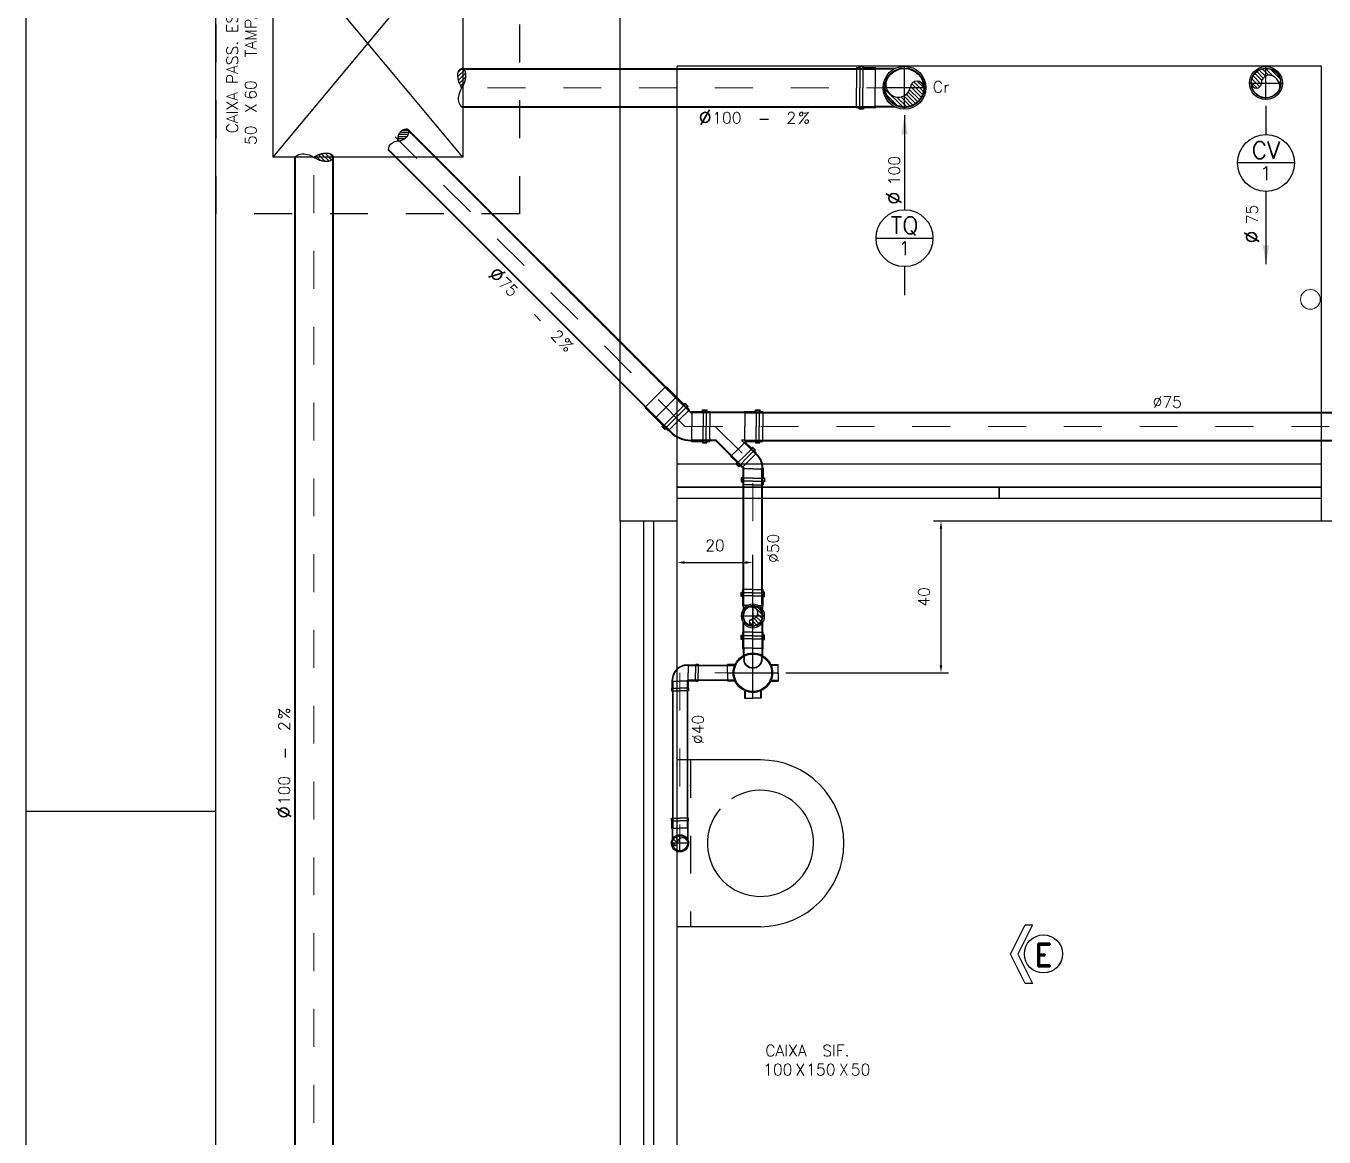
# Model space of a CAD drawing. Header units: millimetres. Extents: x -2485 to 3289, y -257 to 1952.
# Drawn here: x 35.532 to 38.957, y 35.047 to 37.978 of the extents above; entities that cross this region are included whole.
import ezdxf
from ezdxf.enums import TextEntityAlignment as Align

# ---------------------------------------------------------------- set-up
doc = ezdxf.new("R2010")
doc.units = ezdxf.units.MM
doc.header["$LTSCALE"] = 0.3
for name, pattern in [('CONTINUO', [0]), ('DASHDOT2', [0.5, 0.25, -0.125, 0, -0.125]), ('HID', [0.37, 0.07, -0.1, 0.03, -0.1, 0.07]), ('T-5CM', [0.1, 0.05, -0.05])]:
    doc.linetypes.add(name, pattern=pattern)
for name, color, linetype in [('CAIXAS', 3, 'Continuous'), ('IMPLANTAÇÃO ESGOTO', 2, 'Continuous'), ('PAREDE', 7, 'CONTINUO'), ('SAN', 11, 'Continuous'), ('TEX', 11, 'Continuous'), ('TEXTO', 3, 'Continuous'), ('TUB', 1, 'Continuous'), ('VISTAS', 1, 'Continuous')]:
    doc.layers.add(name, color=color, linetype=linetype)
doc.layers.add('PROJETO ESGOTO', color=1, linetype='HID', lineweight=15)
doc.layers.add('prumada', color=9, linetype='Continuous', lineweight=15)
doc.styles.add('ROMAND', font='romand')
doc.styles.add('ROMANS', font='romans.shx', dxfattribs={"height": 0.03})
doc.dimstyles.new('20', dxfattribs={"dimtxt": 0.03, "dimasz": 0.02, "dimexe": 0.02, "dimexo": 0.02, "dimgap": 0.03, "dimtad": 1, "dimdec": 3, "dimlfac": 100, "dimdsep": 46, "dimtxsty": 'ROMANS', "dimcen": 0.02, "dimclrd": 11, "dimclre": 11, "dimclrt": 3, "dimadec": 0, "dimazin": 0, "dimtfac": 3.333333, "dimtdec": 3, "dimtix": 1, "dimtmove": 2, "dimatfit": 3, "dimfxl": 0, "dimtolj": 1, "dimarcsym": 0})

# ---------------------------------------------------------------- blocks, each defined once
blk = doc.blocks.new('V270')
at = {"layer": 'TEX', "color": 11}
for p, q in [((0, -0.0162), (0, -0.0918)), ((0, -0.2418), (0, -0.434))]:
    blk.add_line(p, q, dxfattribs=at)
at = {"layer": 'TEX', "color": 5, "linetype": 'Continuous'}
blk.add_line((0.075, -0.1668), (-0.075, -0.1668), dxfattribs=at)
blk.add_circle((0, -0.1668), 0.075, dxfattribs=at)
at = {"layer": 'TEX', "color": 11}
blk.add_solid([(0.0083, -0.384), (-0.0083, -0.384), (0, -0.434)], dxfattribs=at)
at = {"layer": 'TEX', "color": 5, "style": 'ROMANS'}
blk.add_text('%%c', height=0.04, rotation=90, dxfattribs=at).set_placement((-0.0178, -0.3795))
at = {"layer": 'TEX', "color": 9, "linetype": 'Continuous', "style": 'ROMANS'}
for tag, height, p in [('L', 0.045, (0, -0.1555)), ('N', 0.036, (0, -0.2117))]:
    blk.add_attdef(tag, text='', height=height, dxfattribs=at).set_placement(p, align=Align.CENTER)
at = {"layer": 'TEX', "color": 5, "linetype": 'Continuous', "style": 'ROMANS'}
blk.add_attdef('N', (-0.0215, -0.3284), '', height=0.03, rotation=90, dxfattribs=at)
blk = doc.blocks.new('cs')
at = {"layer": 'TEX', "color": 5, "style": 'ROMANS'}
for s, p in [('CAIXA  SIF.', (0.0054, 0.0502)), ('X', (0.0851, 0)), ('X', (0.1999, 0))]:
    blk.add_text(s, height=0.03, dxfattribs=at).set_placement(p)
for p in [(0, 0), (0.1136, 0), (0.2311, 0)]:
    blk.add_attdef('N', p, '', height=0.03, dxfattribs=at)
blk = doc.blocks.new('75')
at = {"layer": 'TEX', "color": 9, "style": 'ROMANS'}
blk.add_text('%%c75', height=0.03, dxfattribs=at).set_placement((0, 0))
blk = doc.blocks.new('IND3')
at = {"layer": 'TEX', "color": 5}
blk.add_lwpolyline([(-0.0672, -0.0006), (-0.0286, -0.0778), (-0.0479, -0.0778), (-0.0865, -0.0006), (-0.0479, 0.0767), (-0.0286, 0.0767)], close=True, dxfattribs=at)
blk.add_circle((0, 0), 0.0503, dxfattribs=at)
at = {"layer": 'TEX', "style": 'ROMAND'}
blk.add_attdef('LETRA', text='', height=0.06, dxfattribs=at).set_placement((0, -0.0328), align=Align.CENTER)
blk = doc.blocks.new('100t')
at = {"layer": 'TUB', "color": 7}
for p, q in [((-0.0097, 0.0118), (-0.0349, 0.0369)), ((-0.0045, 0.0172), (-0.029, 0.0417)), ((0.0019, 0.0214), (-0.0223, 0.0456)), ((0.0098, 0.0241), (-0.0147, 0.0486)), ((0.0199, 0.0246), (-0.006, 0.0504)), ((0.0506, 0.0045), (0.0045, 0.0506)), ((0.0474, 0.0183), (0.0183, 0.0474)), ((-0.0247, -0.0156), (-0.0499, 0.0095)), ((-0.019, -0.0108), (-0.0476, 0.0178)), ((-0.0157, -0.0035), (-0.0442, 0.025)), ((-0.0136, 0.0051), (-0.0399, 0.0314)), ((-0.0332, -0.0177), (-0.0508, -0.0002))]:
    blk.add_line(p, q, dxfattribs=at)
at = {"layer": 'TUB', "color": 1, "linetype": 'Continuous'}
for p, q in [((0, 0.0566), (0, -0.0566)), ((-0.0566, 0), (0.0566, 0))]:
    blk.add_line(p, q, dxfattribs=at)
at = {"layer": 'TUB', "color": 4}
for radius in [0.0566, 0.0526, 0.0508]:
    blk.add_circle((0, 0), radius, dxfattribs=at)
for centre, radius, start, end in [((-0.0331, 0), 0.0177, 180, 0), ((0.0164, -0.008), 0.0327, 344.7642, 165.8659)]:
    blk.add_arc(centre, radius, start, end, dxfattribs=at)
blk = doc.blocks.new('CR100T')
at = {"layer": 'TUB', "color": 4}
for p, q in [((0.025, 0.0508), (0.0745, 0.0508)), ((0.0283, 0.049), (0.0752, 0.049)), ((0.0745, 0.0508), (0.0763, 0.0526)), ((0.0752, 0.049), (0.077, 0.0508)), ((0.0763, 0.0526), (0.1078, 0.0526)), ((0.077, 0.0508), (0.1096, 0.0508)), ((0.1078, 0.0526), (0.1078, 0.0566)), ((0.1078, 0.0566), (0.1194, 0.0566)), ((0.1096, 0.0548), (0.1176, 0.0548)), ((0.1096, 0.0508), (0.1096, 0.0548)), ((0.1176, 0.0548), (0.1176, 0.0508)), ((0.1176, 0.0508), (0.127, 0.0508)), ((0.1194, 0.0566), (0.1194, 0.0526)), ((0.1194, 0.0526), (0.127, 0.0526)), ((0.025, -0.0508), (0.0745, -0.0508)), ((0.0283, -0.049), (0.0752, -0.049)), ((0.0745, -0.0508), (0.0763, -0.0526)), ((0.0752, -0.049), (0.077, -0.0508)), ((0.0763, -0.0526), (0.1078, -0.0526)), ((0.077, -0.0508), (0.1096, -0.0508)), ((0.1078, -0.0526), (0.1078, -0.0566)), ((0.1078, -0.0566), (0.1194, -0.0566)), ((0.1096, -0.0508), (0.1096, -0.0548)), ((0.1096, -0.0548), (0.1176, -0.0548)), ((0.1176, -0.0508), (0.127, -0.0508)), ((0.1176, -0.0548), (0.1176, -0.0508)), ((0.1194, -0.0526), (0.127, -0.0526)), ((0.1194, -0.0566), (0.1194, -0.0526))]:
    blk.add_line(p, q, dxfattribs=at)
at = {"layer": 'TUB', "color": 3}
for p, q in [((0.077, 0.0508), (0.077, 0)), ((0.1096, 0.0508), (0.1096, 0)), ((0.1176, 0.0508), (0.1176, 0)), ((0.127, 0.0526), (0.127, 0)), ((0.077, -0.0508), (0.077, 0)), ((0.1096, -0.0508), (0.1096, 0)), ((0.1176, -0.0508), (0.1176, 0)), ((0.127, -0.0526), (0.127, 0))]:
    blk.add_line(p, q, dxfattribs=at)
at = {"layer": 'TUB'}
blk.add_blockref('100t', (0, 0), dxfattribs=at)
blk = doc.blocks.new('b100')
at = {"layer": 'TUB', "color": 7}
for p, q in [((-0.0104, -0.0292), (0.0066, -0.0121)), ((-0.0101, -0.0394), (0.0091, -0.0203)), ((-0.0081, -0.0163), (0.0031, -0.0051)), ((-0.0068, -0.0468), (0.0105, -0.0295)), ((-0.0002, -0.0508), (0.0097, -0.0409))]:
    blk.add_line(p, q, dxfattribs=at)
for points in [[(0, 0.0508), (0.0052, 0.0436), (0.007, 0.04), (0.0082, 0.0359), (0.0089, 0.0306), (0.0088, 0.0264), (0.0082, 0.0221), (0.0073, 0.0174), (0.0058, 0.0129), (0.0039, 0.0078), (0.0019, 0.0034), (0, 0)], [(0, 0), (-0.0016, -0.0026), (-0.0029, -0.0047), (-0.0039, -0.0065), (-0.0047, -0.008), (-0.0054, -0.0092), (-0.0058, -0.0102), (-0.0062, -0.0111), (-0.0065, -0.0118), (-0.0068, -0.0126), (-0.0071, -0.0132), (-0.0073, -0.0139), (-0.0075, -0.0145), (-0.0077, -0.0151), (-0.0079, -0.0157), (-0.0081, -0.0162), (-0.0083, -0.0168), (-0.0084, -0.0173), (-0.0085, -0.0179), (-0.0087, -0.0184), (-0.0088, -0.0189), (-0.0089, -0.0195), (-0.009, -0.02), (-0.0092, -0.0206), (-0.0093, -0.0212), (-0.0094, -0.0218), (-0.0095, -0.0224), (-0.0097, -0.023), (-0.0098, -0.0237), (-0.0099, -0.0243), (-0.01, -0.025), (-0.0101, -0.0257), (-0.0102, -0.0264), (-0.0103, -0.0271), (-0.0103, -0.0278), (-0.0104, -0.0286), (-0.0105, -0.0293), (-0.0105, -0.03), (-0.0105, -0.0308), (-0.0106, -0.0315), (-0.0106, -0.0322), (-0.0106, -0.0329), (-0.0106, -0.0335), (-0.0106, -0.0342), (-0.0106, -0.0348), (-0.0105, -0.0354), (-0.0105, -0.036), (-0.0105, -0.0366), (-0.0104, -0.0372), (-0.0104, -0.0377), (-0.0103, -0.0383), (-0.0102, -0.0388), (-0.0101, -0.0393), (-0.01, -0.0398), (-0.0099, -0.0403), (-0.0097, -0.0408), (-0.0095, -0.0413), (-0.0094, -0.0418), (-0.0092, -0.0424), (-0.0089, -0.0429), (-0.0087, -0.0433), (-0.0085, -0.0438), (-0.0082, -0.0443), (-0.008, -0.0447), (-0.0078, -0.0452), (-0.0075, -0.0456), (-0.0073, -0.046), (-0.0071, -0.0463), (-0.0068, -0.0467), (-0.0066, -0.047), (-0.0064, -0.0473), (-0.0062, -0.0476), (-0.006, -0.0478), (-0.0058, -0.0481), (-0.0056, -0.0483), (-0.0053, -0.0485), (-0.0051, -0.0487), (-0.0049, -0.0489), (-0.0046, -0.049), (-0.0044, -0.0492), (-0.0041, -0.0494), (-0.0038, -0.0495), (-0.0035, -0.0497), (-0.0031, -0.0499), (-0.0027, -0.05), (-0.0022, -0.0502), (-0.0016, -0.0504), (-0.0008, -0.0506), (0, -0.0508)], [(0, 0), (0.0016, -0.0026), (0.0029, -0.0047), (0.0039, -0.0065), (0.0047, -0.008), (0.0054, -0.0092), (0.0058, -0.0102), (0.0062, -0.0111), (0.0065, -0.0118), (0.0068, -0.0126), (0.0071, -0.0132), (0.0073, -0.0139), (0.0075, -0.0145), (0.0077, -0.0151), (0.0079, -0.0157), (0.0081, -0.0162), (0.0083, -0.0168), (0.0084, -0.0173), (0.0085, -0.0179), (0.0087, -0.0184), (0.0088, -0.0189), (0.0089, -0.0195), (0.009, -0.02), (0.0092, -0.0206), (0.0093, -0.0212), (0.0094, -0.0218), (0.0095, -0.0224), (0.0097, -0.023), (0.0098, -0.0237), (0.0099, -0.0243), (0.01, -0.025), (0.0101, -0.0257), (0.0102, -0.0264), (0.0103, -0.0271), (0.0103, -0.0278), (0.0104, -0.0286), (0.0105, -0.0293), (0.0105, -0.03), (0.0105, -0.0308), (0.0106, -0.0315), (0.0106, -0.0322), (0.0106, -0.0329), (0.0106, -0.0335), (0.0106, -0.0342), (0.0106, -0.0348), (0.0105, -0.0354), (0.0105, -0.036), (0.0105, -0.0366), (0.0104, -0.0372), (0.0104, -0.0377), (0.0103, -0.0383), (0.0102, -0.0388), (0.0101, -0.0393), (0.01, -0.0398), (0.0099, -0.0403), (0.0097, -0.0408), (0.0095, -0.0413), (0.0094, -0.0418), (0.0092, -0.0424), (0.0089, -0.0429), (0.0087, -0.0433), (0.0085, -0.0438), (0.0082, -0.0443), (0.008, -0.0447), (0.0078, -0.0452), (0.0075, -0.0456), (0.0073, -0.046), (0.0071, -0.0463), (0.0068, -0.0467), (0.0066, -0.047), (0.0064, -0.0473), (0.0062, -0.0476), (0.006, -0.0478), (0.0058, -0.0481), (0.0056, -0.0483), (0.0053, -0.0485), (0.0051, -0.0487), (0.0049, -0.0489), (0.0046, -0.049), (0.0044, -0.0492), (0.0041, -0.0494), (0.0038, -0.0495), (0.0035, -0.0497), (0.0031, -0.0499), (0.0027, -0.05), (0.0022, -0.0502), (0.0016, -0.0504), (0.0008, -0.0506), (0, -0.0508)]]:
    blk.add_lwpolyline(points, dxfattribs=at)
blk = doc.blocks.new('ce50x60')
at = {"layer": 'CAIXAS', "linetype": 'T-5CM'}
for p, q in [((0, 0.8), (0.9, 0.8)), ((0, 0), (0, 0.8)), ((0.9, 0.8), (0.9, 0)), ((0.9, 0), (0, 0))]:
    blk.add_line(p, q, dxfattribs=at)
at = {"layer": 'CAIXAS', "color": 9, "linetype": 'Continuous'}
for p, q in [((0.15, 0.15), (0.15, 0.65)), ((0.15, 0.65), (0.75, 0.65)), ((0.75, 0.65), (0.75, 0.15)), ((0.75, 0.15), (0.15, 0.15))]:
    blk.add_line(p, q, dxfattribs=at)
at = {"layer": 'CAIXAS'}
for p, q in [((0.75, 0.65), (0.15, 0.15)), ((0.75, 0.15), (0.15, 0.65))]:
    blk.add_line(p, q, dxfattribs=at)
blk = doc.blocks.new('cs100x50')
at = {"layer": 'TUB', "color": 3}
for p, q in [((0, 0.067), (-0.0218, 0.067)), ((0, 0.067), (0.0218, 0.067)), ((-0.067, 0.0218), (-0.067, 0)), ((-0.067, -0.0218), (-0.067, 0)), ((0.0648, 0), (0.0648, 0.0253)), ((0.0648, 0), (0.0648, -0.0253)), ((0.0897, 0), (0.0897, 0.0253)), ((0.0897, 0), (0.0897, -0.0253)), ((0.0977, 0), (0.0977, 0.0253)), ((0.0977, 0), (0.0977, -0.0253)), ((0.1068, 0), (0.1068, 0.0269)), ((0.1068, 0), (0.1068, -0.0269)), ((0, -0.067), (-0.0218, -0.067)), ((0, -0.067), (0.0218, -0.067))]:
    blk.add_line(p, q, dxfattribs=at)
at = {"layer": 'TUB', "color": 4}
for p, q in [((-0.0218, 0.0472), (-0.0218, 0.067)), ((-0.02, 0.048), (-0.02, 0.067)), ((0.02, 0.048), (0.02, 0.067)), ((0.0218, 0.0472), (0.0218, 0.067)), ((-0.0472, 0.0218), (-0.067, 0.0218)), ((-0.048, 0.02), (-0.067, 0.02)), ((0.0433, 0.0237), (0.0353, 0.0237)), ((0.044, 0.0225), (0.0353, 0.0225)), ((0.0625, 0.0253), (0.0454, 0.0253)), ((0.0632, 0.0237), (0.0463, 0.0237)), ((0.0625, 0.0253), (0.0641, 0.0269)), ((0.0632, 0.0237), (0.0648, 0.0253)), ((0.0641, 0.0269), (0.0881, 0.0269)), ((0.0648, 0.0253), (0.0897, 0.0253)), ((0.0881, 0.0269), (0.0881, 0.0309)), ((0.0881, 0.0309), (0.0993, 0.0309)), ((0.0897, 0.0253), (0.0897, 0.0293)), ((0.0897, 0.0293), (0.0977, 0.0293)), ((0.0977, 0.0293), (0.0977, 0.0253)), ((0.0977, 0.0253), (0.1068, 0.0253)), ((0.0993, 0.0309), (0.0993, 0.0269)), ((0.0993, 0.0269), (0.1068, 0.0269)), ((-0.048, -0.02), (-0.067, -0.02)), ((-0.0472, -0.0218), (-0.067, -0.0218)), ((0.044, -0.0226), (0.0353, -0.0226)), ((0.0433, -0.0238), (0.0353, -0.0238)), ((0.0625, -0.0253), (0.0454, -0.0253)), ((0.0632, -0.0238), (0.0463, -0.0238)), ((0.0625, -0.0253), (0.0641, -0.0269)), ((0.0632, -0.0238), (0.0648, -0.0253)), ((0.0641, -0.0269), (0.0881, -0.0269)), ((0.0648, -0.0253), (0.0897, -0.0253)), ((0.0881, -0.0269), (0.0881, -0.031)), ((0.0881, -0.031), (0.0993, -0.031)), ((0.0897, -0.0253), (0.0897, -0.0294)), ((0.0897, -0.0294), (0.0977, -0.0294)), ((0.0977, -0.0253), (0.1068, -0.0253)), ((0.0977, -0.0294), (0.0977, -0.0253)), ((0.0993, -0.0269), (0.1068, -0.0269)), ((0.0993, -0.031), (0.0993, -0.0269)), ((-0.0218, -0.0472), (-0.0218, -0.067)), ((-0.02, -0.048), (-0.02, -0.067)), ((0.02, -0.048), (0.02, -0.067)), ((0.0218, -0.0472), (0.0218, -0.067))]:
    blk.add_line(p, q, dxfattribs=at)
at = {"layer": 'TUB', "color": 1}
for p, q in [((0, -0.067), (0, 0.067)), ((-0.067, 0), (0.052, 0))]:
    blk.add_line(p, q, dxfattribs=at)
at = {"layer": 'TUB', "color": 4}
for centre, radius, start, end in [((0, 0), 0.0494, 28.7357, 180), ((0, 0), 0.052, 114.786, 155.214), ((0, 0), 0.052, 90, 112.6199), ((0, 0), 0.052, 67.3801, 90), ((0, 0), 0.052, 29.1764, 65.214), ((0, 0), 0.052, 157.3801, 180), ((0, 0), 0.052, 180, 202.6199), ((0, 0), 0.0494, 180, 331.2643), ((0.0353, 0), 0.0238, 90, 180), ((0.0353, 0), 0.0238, 180, 270), ((0.0353, 0), 0.0226, 90, 180), ((0.0353, 0), 0.0226, 180, 270), ((0, 0), 0.0494, 0, 27.1601), ((0, 0), 0.0494, 332.8399, 0), ((0, 0), 0.052, 332.8236, 27.1764), ((0, 0), 0.052, 204.786, 245.214), ((0, 0), 0.052, 294.786, 330.8236), ((0, 0), 0.052, 247.3801, 270), ((0, 0), 0.052, 270, 292.6199)]:
    blk.add_arc(centre, radius, start, end, dxfattribs=at)
blk = doc.blocks.new('c90')
at = {"layer": 'TUB', "color": 3}
for p, q in [((-0.066, 0.0224), (-0.066, 0)), ((-0.066, -0.0224), (-0.066, 0)), ((-0.059, 0.02), (-0.059, 0)), ((-0.059, -0.02), (-0.059, 0)), ((-0.04, 0.0194), (-0.04, 0)), ((-0.04, -0.0194), (-0.04, 0))]:
    blk.add_line(p, q, dxfattribs=at)
at = {"layer": 'TUB', "color": 4}
for p, q in [((-0.0598, 0.0224), (-0.066, 0.0224)), ((-0.04, 0.02), (-0.066, 0.02)), ((-0.059, 0.0212), (-0.0598, 0.0224)), ((-0.0388, 0.0212), (-0.059, 0.0212)), ((-0.04, 0.02), (-0.04, 0.0194)), ((-0.04, 0.0194), (-0.038, 0.0194)), ((-0.038, 0.0206), (-0.0388, 0.0212)), ((-0.038, 0.0206), (-0.0095, 0.0206)), ((-0.038, 0.0194), (-0.0118, 0.0194)), ((-0.04, -0.02), (-0.066, -0.02)), ((-0.0598, -0.0224), (-0.066, -0.0224)), ((-0.059, -0.0212), (-0.0598, -0.0224)), ((-0.0388, -0.0212), (-0.059, -0.0212)), ((-0.04, -0.0194), (-0.038, -0.0194)), ((-0.04, -0.02), (-0.04, -0.0194)), ((-0.038, -0.0206), (-0.0388, -0.0212)), ((-0.038, -0.0194), (-0.0118, -0.0194)), ((-0.038, -0.0206), (-0.0095, -0.0206))]:
    blk.add_line(p, q, dxfattribs=at)
at = {"layer": 'TUB', "color": 1, "linetype": 'Continuous'}
for p, q in [((0.0227, 0), (-0.0227, 0)), ((0, 0.0227), (0, -0.0227))]:
    blk.add_line(p, q, dxfattribs=at)
at = {"layer": 'TUB', "color": 7}
for p, q in [((-0.0133, 0.0017), (-0.0195, -0.0045)), ((-0.0133, 0.0123), (-0.0188, 0.0068)), ((-0.0088, -0.0044), (-0.0162, -0.0118)), ((-0.0011, -0.0074), (-0.0107, -0.0169)), ((0.0057, -0.0111), (-0.003, -0.0198))]:
    blk.add_line(p, q, dxfattribs=at)
at = {"layer": 'TUB', "color": 4}
for radius in [0.0227, 0.02]:
    blk.add_circle((0, 0), radius, dxfattribs=at)
for centre, radius, start, end in [((0, 0.0069), 0.0143, 131.815, 270.1096), ((0, -0.0137), 0.0063, 270, 90)]:
    blk.add_arc(centre, radius, start, end, dxfattribs=at)
blk = doc.blocks.new('*D126')
at = {"layer": 'TEXTO', "color": 11, "lineweight": -2}
for p, q in [((37.2498, 36.4), (37.2498, 36.5825)), ((37.4498, 36.2917), (37.4498, 36.5825)), ((37.2698, 36.5625), (37.4298, 36.5625))]:
    blk.add_line(p, q, dxfattribs=at)
at = {"layer": 'TEXTO', "color": 11}
for points in [[(37.2698, 36.5659), (37.2698, 36.5592), (37.2498, 36.5625)], [(37.4298, 36.5659), (37.4298, 36.5592), (37.4498, 36.5625)]]:
    blk.add_solid(points, dxfattribs=at)
at = {"layer": 'TEXTO', "color": 3, "insert": (37.3498, 36.6075), "char_height": 0.03, "attachment_point": 5, "style": 'ROMANS'}
blk.add_mtext('\\A1;20', dxfattribs=at)
blk = doc.blocks.new('J45E50E')
at = {"layer": 'TUB', "color": 3, "linetype": 'Continuous'}
for p in [(-0.056, 0.0225), (-0.0225, 0.056)]:
    blk.add_line(p, (-0.0392, 0.0392), dxfattribs=at)
at = {"layer": 'TUB', "color": 3}
for p, q in [((-0.022, 0.0564), (-0.0225, 0.056)), ((-0.022, 0.0564), (-0.0196, 0.0554)), ((-0.0564, 0.022), (-0.056, 0.0225)), ((-0.0564, 0.022), (-0.0554, 0.0196)), ((0.0127, 0), (0.0127, 0.0253)), ((0.0376, 0), (0.0376, 0.0253)), ((0.0376, 0), (0.0376, -0.0253)), ((0.0456, 0), (0.0456, 0.0253)), ((0.0456, 0), (0.0456, -0.0253)), ((0.0547, 0), (0.0547, 0.0269)), ((0.0547, 0), (0.0547, -0.0269)), ((0.0127, 0), (0.0127, -0.0253))]:
    blk.add_line(p, q, dxfattribs=at)
at = {"layer": 'TUB', "color": 4}
for p, q in [((0.0105, 0.0231), (-0.0225, 0.056)), ((0.0105, 0.0254), (-0.0196, 0.0554)), ((-0.0242, -0.0094), (-0.056, 0.0225)), ((-0.0253, -0.0105), (-0.0554, 0.0196)), ((0.0105, 0.0254), (0.012, 0.0269)), ((0.0105, 0.0231), (0.0127, 0.0253)), ((0.012, 0.0269), (0.036, 0.0269)), ((0.0127, 0.0253), (0.0376, 0.0253)), ((0.036, 0.0269), (0.036, 0.0309)), ((0.036, 0.0309), (0.0472, 0.0309)), ((0.0376, 0.0253), (0.0376, 0.0293)), ((0.0376, 0.0293), (0.0456, 0.0293)), ((0.0456, 0.0293), (0.0456, 0.0253)), ((0.0456, 0.0253), (0.0547, 0.0253)), ((0.0472, 0.0309), (0.0472, 0.0269)), ((0.0472, 0.0269), (0.0547, 0.0269)), ((0.0104, -0.0253), (0.012, -0.0269)), ((0.0111, -0.0237), (0.0127, -0.0253)), ((0.012, -0.0269), (0.036, -0.0269)), ((0.0127, -0.0253), (0.0376, -0.0253)), ((0.036, -0.0269), (0.036, -0.031)), ((0.036, -0.031), (0.0472, -0.031)), ((0.0376, -0.0253), (0.0376, -0.0294)), ((0.0376, -0.0294), (0.0456, -0.0294)), ((0.0456, -0.0253), (0.0547, -0.0253)), ((0.0456, -0.0294), (0.0456, -0.0253)), ((0.0472, -0.0269), (0.0547, -0.0269)), ((0.0472, -0.031), (0.0472, -0.0269))]:
    blk.add_line(p, q, dxfattribs=at)
for radius, end in [(0.0507, 269.9291), (0.0491, 270.6959)]:
    blk.add_arc((0.0105, 0.0253), radius, 225, end, dxfattribs=at)
blk = doc.blocks.new('l75')
at = {"layer": 'TUB', "color": 4}
for p, q in [((-0.039, 0.0385), (-0.0373, 0.0394)), ((0, 0.0377), (-0.039, 0.0377)), ((-0.0373, 0.0394), (0.0281, 0.0394)), ((0, 0.0377), (0.0298, 0.0377)), ((0.0281, 0.0434), (0.0395, 0.0434)), ((0.0281, 0.0394), (0.0281, 0.0434)), ((0.0298, 0.0417), (0.0378, 0.0417)), ((0.0298, 0.0377), (0.0298, 0.0417)), ((0.0378, 0.0417), (0.0378, 0.0377)), ((0.0378, 0.0377), (0.048, 0.0377)), ((0.0395, 0.0434), (0.0395, 0.0394)), ((0.0395, 0.0394), (0.048, 0.0394)), ((0, -0.0378), (-0.039, -0.0378)), ((-0.039, -0.0386), (-0.0373, -0.0395)), ((-0.0373, -0.0395), (0.0281, -0.0395)), ((0, -0.0378), (0.0298, -0.0378)), ((0.0281, -0.0395), (0.0281, -0.0435)), ((0.0281, -0.0435), (0.0395, -0.0435)), ((0.0298, -0.0378), (0.0298, -0.0418)), ((0.0298, -0.0418), (0.0378, -0.0418)), ((0.0378, -0.0418), (0.0378, -0.0378)), ((0.0378, -0.0378), (0.048, -0.0378)), ((0.0395, -0.0435), (0.0395, -0.0395)), ((0.0395, -0.0395), (0.048, -0.0395))]:
    blk.add_line(p, q, dxfattribs=at)
at = {"layer": 'TUB', "color": 3}
for p, q in [((-0.039, 0.0385), (-0.039, 0)), ((0, 0.0377), (0, 0)), ((0.0298, 0.0377), (0.0298, 0)), ((0.0378, 0.0377), (0.0378, 0)), ((0.048, 0.0394), (0.048, 0)), ((-0.039, -0.0386), (-0.039, 0)), ((0, -0.0378), (0, 0)), ((0.0298, -0.0378), (0.0298, 0)), ((0.0378, -0.0378), (0.0378, 0)), ((0.048, -0.0395), (0.048, 0))]:
    blk.add_line(p, q, dxfattribs=at)
blk = doc.blocks.new('J90E40')
at = {"layer": 'TUB', "color": 4}
for p, q in [((0.0192, 0.0205), (0.0201, 0.0212)), ((0.022, 0.0194), (0.0193, 0.0194)), ((0.0201, 0.0212), (0.041, 0.0212)), ((0.022, 0.02), (0.022, 0.0194)), ((0.022, 0.02), (0.048, 0.02)), ((0.041, 0.0212), (0.0418, 0.0224)), ((0.0418, 0.0224), (0.048, 0.0224)), ((-0.0206, -0.02), (-0.0212, -0.0208)), ((-0.0212, -0.0208), (-0.0212, -0.041)), ((-0.02, -0.022), (-0.0194, -0.022)), ((-0.02, -0.022), (-0.02, -0.048)), ((-0.0194, -0.022), (-0.0194, -0.0195)), ((0.0194, -0.022), (0.0194, -0.0194)), ((0.022, -0.0194), (0.0194, -0.0194)), ((0.02, -0.022), (0.0194, -0.022)), ((0.02, -0.022), (0.02, -0.048)), ((0.0212, -0.0212), (0.0212, -0.041)), ((0.0212, -0.0212), (0.041, -0.0212)), ((0.022, -0.02), (0.022, -0.0194)), ((0.022, -0.02), (0.048, -0.02)), ((0.041, -0.0212), (0.0418, -0.0224)), ((0.0418, -0.0224), (0.048, -0.0224)), ((-0.0212, -0.041), (-0.0224, -0.0418)), ((-0.0224, -0.0418), (-0.0224, -0.048)), ((0.0212, -0.041), (0.0224, -0.0418)), ((0.0224, -0.0418), (0.0224, -0.048))]:
    blk.add_line(p, q, dxfattribs=at)
at = {"layer": 'TUB', "color": 3}
for p, q in [((0.022, 0.0194), (0.022, 0)), ((0.022, -0.0194), (0.022, 0)), ((0.041, 0.02), (0.041, 0)), ((0.041, -0.02), (0.041, 0)), ((0.048, 0.0224), (0.048, 0)), ((0.048, -0.0224), (0.048, 0)), ((-0.0194, -0.022), (0, -0.022)), ((0.0194, -0.022), (0, -0.022)), ((-0.0224, -0.048), (0, -0.048)), ((-0.02, -0.041), (0, -0.041)), ((0.02, -0.041), (0, -0.041)), ((0.0224, -0.048), (0, -0.048))]:
    blk.add_line(p, q, dxfattribs=at)
at = {"layer": 'TUB', "color": 4, "linetype": 'Continuous'}
for centre, radius, start, end in [((0.0193, -0.0193), 0.0399, 90.0369, 180.9304), ((0.0194, -0.0194), 0.0388, 90.0804, 180.0804)]:
    blk.add_arc(centre, radius, start, end, dxfattribs=at)
blk = doc.blocks.new('50T')
at = {"layer": 'TUB', "color": 1, "linetype": 'Continuous'}
for p, q in [((0.0309, 0), (-0.0309, 0)), ((0, -0.0309), (0, 0.0309))]:
    blk.add_line(p, q, dxfattribs=at)
at = {"layer": 'TUB', "color": 7}
for p, q in [((-0.016, -0.0087), (-0.0253, 0.0006)), ((-0.0093, -0.0048), (-0.0235, 0.0094)), ((-0.0067, 0.0032), (-0.0196, 0.0161)), ((-0.0019, 0.009), (-0.014, 0.0211)), ((0.0055, 0.0122), (-0.0067, 0.0244)), ((0.0252, 0.0031), (0.0031, 0.0252))]:
    blk.add_line(p, q, dxfattribs=at)
at = {"layer": 'TUB', "color": 4}
for radius in [0.0309, 0.027, 0.0254]:
    blk.add_circle((0, 0), radius, dxfattribs=at)
for centre, radius, start, end in [((-0.0166, 0), 0.00874, 180, 270), ((-0.0166, 0), 0.00874, 270, 0), ((0.0081, -0.0041), 0.0165, 350.3769, 165.498)]:
    blk.add_arc(centre, radius, start, end, dxfattribs=at)
blk = doc.blocks.new('ts50t')
at = {"layer": 'TUB', "color": 3}
for p, q in [((0, 0.0243), (0.0025, 0.0253)), ((0, 0.0243), (0, 0.0237)), ((0.113, 0.0132), (0.113, 0.0253)), ((0.1379, 0), (0.1379, 0.0253)), ((0.1379, 0), (0.1379, -0.0254)), ((0.1459, 0), (0.1459, 0.0253)), ((0.1459, 0), (0.1459, -0.0254)), ((0.155, 0), (0.155, 0.0269)), ((0.155, 0), (0.155, -0.0269)), ((0, -0.0243), (0, -0.0237)), ((0, -0.0243), (0.0025, -0.0254)), ((0.113, -0.0132), (0.113, -0.0254))]:
    blk.add_line(p, q, dxfattribs=at)
at = {"layer": 'TUB', "color": 4}
for p, q in [((0.0652, 0.0237), (0, 0.0237)), ((0.0672, 0.0253), (0.0025, 0.0253)), ((0.1107, 0.0253), (0.1028, 0.0253)), ((0.1114, 0.0237), (0.1048, 0.0237)), ((0.1107, 0.0253), (0.1123, 0.0269)), ((0.1114, 0.0237), (0.113, 0.0253)), ((0.1123, 0.0269), (0.1363, 0.0269)), ((0.113, 0.0253), (0.1379, 0.0253)), ((0.1363, 0.0309), (0.1475, 0.0309)), ((0.1363, 0.0269), (0.1363, 0.0309)), ((0.1379, 0.0293), (0.1459, 0.0293)), ((0.1379, 0.0253), (0.1379, 0.0293)), ((0.1459, 0.0293), (0.1459, 0.0253)), ((0.1459, 0.0253), (0.155, 0.0253)), ((0.1475, 0.0309), (0.1475, 0.0269)), ((0.1475, 0.0269), (0.155, 0.0269)), ((0, -0.0237), (0.0652, -0.0237)), ((0.0025, -0.0254), (0.0672, -0.0254)), ((0.1107, -0.0254), (0.1028, -0.0254)), ((0.1048, -0.0237), (0.1114, -0.0237)), ((0.1107, -0.0254), (0.1123, -0.0269)), ((0.1114, -0.0237), (0.113, -0.0254)), ((0.1123, -0.0269), (0.1363, -0.0269)), ((0.113, -0.0254), (0.1379, -0.0254)), ((0.1363, -0.0269), (0.1363, -0.031)), ((0.1363, -0.031), (0.1475, -0.031)), ((0.1379, -0.0254), (0.1379, -0.0294)), ((0.1379, -0.0294), (0.1459, -0.0294)), ((0.1459, -0.0254), (0.155, -0.0254)), ((0.1459, -0.0294), (0.1459, -0.0254)), ((0.1475, -0.0269), (0.155, -0.0269)), ((0.1475, -0.031), (0.1475, -0.0269))]:
    blk.add_line(p, q, dxfattribs=at)
at = {"layer": 'TUB', "color": 3, "linetype": 'Continuous'}
for q in [(0, 0.0237), (0, -0.0237)]:
    blk.add_line((0, 0), q, dxfattribs=at)
at = {"layer": 'TUB'}
blk.add_blockref('50T', (0.085, 0), dxfattribs=at)
blk = doc.blocks.new('j45e75e')
at = {"layer": 'TUB', "color": 3, "linetype": 'Continuous'}
for p in [(-0.0245, 0.0754), (-0.0754, 0.0245)]:
    blk.add_line(p, (-0.0499, 0.0499), dxfattribs=at)
at = {"layer": 'TUB', "color": 3}
for p, q in [((-0.024, 0.0759), (-0.0245, 0.0754)), ((-0.024, 0.0759), (-0.0214, 0.0748)), ((0.018, 0.0378), (0.018, 0)), ((0.0478, 0.0378), (0.0478, 0)), ((0.0558, 0.0378), (0.0558, 0)), ((0.066, 0.0395), (0.066, 0)), ((-0.0759, 0.024), (-0.0754, 0.0245)), ((-0.0759, 0.024), (-0.0748, 0.0214)), ((0.018, -0.0378), (0.018, 0)), ((0.0478, -0.0378), (0.0478, 0)), ((0.0558, -0.0378), (0.0558, 0)), ((0.066, -0.0395), (0.066, 0))]:
    blk.add_line(p, q, dxfattribs=at)
at = {"layer": 'TUB', "color": 4}
for p, q in [((0.0156, 0.0353), (-0.0245, 0.0754)), ((0.0156, 0.0378), (-0.0214, 0.0748)), ((0.0156, 0.0378), (0.0173, 0.0395)), ((0.0156, 0.0353), (0.018, 0.0378)), ((0.0173, 0.0395), (0.0461, 0.0395)), ((0.018, 0.0378), (0.0478, 0.0378)), ((0.0461, 0.0434), (0.0575, 0.0434)), ((0.0461, 0.0395), (0.0461, 0.0434)), ((0.0478, 0.0417), (0.0558, 0.0417)), ((0.0478, 0.0378), (0.0478, 0.0417)), ((0.0558, 0.0417), (0.0558, 0.0378)), ((0.0558, 0.0378), (0.066, 0.0378)), ((0.0575, 0.0434), (0.0575, 0.0395)), ((0.0575, 0.0395), (0.066, 0.0395)), ((-0.0365, -0.0144), (-0.0754, 0.0245)), ((-0.0378, -0.0156), (-0.0748, 0.0214)), ((0.0156, -0.0378), (0.0173, -0.0395)), ((0.0163, -0.036), (0.018, -0.0378)), ((0.0173, -0.0395), (0.0461, -0.0395)), ((0.018, -0.0378), (0.0478, -0.0378)), ((0.0461, -0.0395), (0.0461, -0.0435)), ((0.0461, -0.0435), (0.0575, -0.0435)), ((0.0478, -0.0378), (0.0478, -0.0418)), ((0.0478, -0.0418), (0.0558, -0.0418)), ((0.0558, -0.0378), (0.066, -0.0378)), ((0.0558, -0.0418), (0.0558, -0.0378)), ((0.0575, -0.0395), (0.066, -0.0395)), ((0.0575, -0.0435), (0.0575, -0.0395))]:
    blk.add_line(p, q, dxfattribs=at)
for radius, end in [(0.0755, 269.9968), (0.0738, 270.5409)]:
    blk.add_arc((0.0156, 0.0378), radius, 225, end, dxfattribs=at)
blk = doc.blocks.new('JS75X50D')
at = {"layer": 'TUB', "color": 3}
for p, q in [((-0.062, 0.0367), (-0.0594, 0.0378)), ((-0.062, 0.0367), (-0.062, 0.0361)), ((0.078, 0.0378), (0.078, 0)), ((0.1078, 0.0378), (0.1078, 0)), ((0.1158, 0.0378), (0.1158, 0)), ((0.126, 0.0395), (0.126, 0)), ((0.078, -0.0378), (0.078, 0)), ((0.1078, -0.0378), (0.1078, 0)), ((0.1158, -0.0378), (0.1158, 0)), ((0.126, -0.0395), (0.126, 0)), ((-0.062, -0.0367), (-0.062, -0.0361)), ((-0.062, -0.0367), (-0.0594, -0.0378)), ((0.0601, -0.0601), (0.0422, -0.078)), ((0.0601, -0.0601), (0.078, -0.0422)), ((0.0777, -0.0777), (0.0956, -0.0598)), ((0.0834, -0.0834), (0.1013, -0.0654)), ((0.0777, -0.0777), (0.0598, -0.0956)), ((0.0834, -0.0834), (0.0654, -0.1013)), ((0.0898, -0.0898), (0.0707, -0.1089)), ((0.0898, -0.0898), (0.1089, -0.0707))]:
    blk.add_line(p, q, dxfattribs=at)
at = {"layer": 'TUB', "color": 3, "linetype": 'Continuous'}
for p in [(-0.062, 0.0361), (-0.062, -0.0361)]:
    blk.add_line(p, (-0.062, 0), dxfattribs=at)
at = {"layer": 'TUB', "color": 4}
for p, q in [((0.0763, 0.0361), (-0.062, 0.0361)), ((0.0756, 0.0378), (-0.0594, 0.0378)), ((0.0756, 0.0378), (0.0773, 0.0395)), ((0.0763, 0.0361), (0.078, 0.0378)), ((0.0773, 0.0395), (0.1061, 0.0395)), ((0.078, 0.0378), (0.1078, 0.0378)), ((0.1061, 0.0434), (0.1175, 0.0434)), ((0.1061, 0.0395), (0.1061, 0.0434)), ((0.1078, 0.0418), (0.1158, 0.0418)), ((0.1078, 0.0378), (0.1078, 0.0418)), ((0.1158, 0.0418), (0.1158, 0.0378)), ((0.1158, 0.0378), (0.126, 0.0378)), ((0.1175, 0.0434), (0.1175, 0.0395)), ((0.1175, 0.0395), (0.126, 0.0395)), ((0.0025, -0.0361), (-0.062, -0.0361)), ((0.0019, -0.0378), (-0.0594, -0.0378)), ((0.0019, -0.0378), (0.0406, -0.0764)), ((0.0025, -0.0361), (0.0422, -0.0758)), ((0.0696, -0.0361), (0.0758, -0.0422)), ((0.0763, -0.0361), (0.0696, -0.0361)), ((0.0758, -0.0422), (0.078, -0.0422)), ((0.0763, -0.0361), (0.078, -0.0378)), ((0.0776, -0.0395), (0.0956, -0.0575)), ((0.0776, -0.0395), (0.1061, -0.0395)), ((0.078, -0.0378), (0.1078, -0.0378)), ((0.078, -0.0422), (0.0956, -0.0598)), ((0.0956, -0.0575), (0.0985, -0.0547)), ((0.0956, -0.0598), (0.0985, -0.057)), ((0.0985, -0.0547), (0.1064, -0.0626)), ((0.0985, -0.057), (0.1041, -0.0626)), ((0.1041, -0.0626), (0.1013, -0.0654)), ((0.1013, -0.0654), (0.1077, -0.0719)), ((0.1064, -0.0626), (0.1036, -0.0654)), ((0.1036, -0.0654), (0.1089, -0.0707)), ((0.1061, -0.0395), (0.1061, -0.0434)), ((0.1061, -0.0434), (0.1175, -0.0434)), ((0.1078, -0.0378), (0.1078, -0.0418)), ((0.1078, -0.0418), (0.1158, -0.0418)), ((0.1158, -0.0418), (0.1158, -0.0378)), ((0.1158, -0.0378), (0.126, -0.0378)), ((0.1175, -0.0434), (0.1175, -0.0395)), ((0.1175, -0.0395), (0.126, -0.0395)), ((0.0406, -0.0764), (0.0406, -0.0787)), ((0.0406, -0.0787), (0.0575, -0.0956)), ((0.0422, -0.0758), (0.0422, -0.078)), ((0.0422, -0.078), (0.0598, -0.0956)), ((0.0575, -0.0956), (0.0547, -0.0985)), ((0.0547, -0.0985), (0.0626, -0.1064)), ((0.0598, -0.0956), (0.057, -0.0985)), ((0.057, -0.0985), (0.0626, -0.1041)), ((0.0626, -0.1041), (0.0654, -0.1013)), ((0.0654, -0.1013), (0.0719, -0.1077)), ((0.0626, -0.1064), (0.0654, -0.1036)), ((0.0654, -0.1036), (0.0707, -0.1089))]:
    blk.add_line(p, q, dxfattribs=at)
blk = doc.blocks.new('*D128')
at = {"layer": 'TEXTO', "color": 11, "lineweight": -2}
for p, q in [((39.0792, 36.6717), (37.9261, 36.6717)), ((37.9461, 36.6517), (37.9461, 36.2917)), ((37.5368, 36.2717), (37.9661, 36.2717))]:
    blk.add_line(p, q, dxfattribs=at)
at = {"layer": 'TEXTO', "color": 11}
for points in [[(37.9427, 36.6517), (37.9494, 36.6517), (37.9461, 36.6717)], [(37.9427, 36.2917), (37.9494, 36.2917), (37.9461, 36.2717)]]:
    blk.add_solid(points, dxfattribs=at)
at = {"layer": 'TEXTO', "color": 3, "insert": (37.9011, 36.4717), "char_height": 0.03, "attachment_point": 5, "rotation": 90, "style": 'ROMANS'}
blk.add_mtext('\\A1;40', dxfattribs=at)
blk = doc.blocks.new('40')
at = {"layer": 'TEX', "color": 9, "style": 'ROMANS'}
blk.add_text('%%c40', height=0.03, dxfattribs=at).set_placement((0, 0))
blk = doc.blocks.new('50')
at = {"layer": 'TEX', "color": 9, "style": 'ROMANS'}
blk.add_text('%%c50', height=0.03, dxfattribs=at).set_placement((0, 0))
blk = doc.blocks.new('DD')
at = {"layer": 'TEX', "color": 9}
blk.add_line((0.1881, 0.0234), (0.2108, 0.0234), dxfattribs=at)
at = {"layer": 'TEX', "color": 9, "style": 'ROMANS'}
for s, height, p in [('%%c', 0.04, (0.0265, 0.0079)), ('%', 0.03, (0.2889, 0.0116))]:
    blk.add_text(s, height=height, dxfattribs=at).set_placement(p)
blk.add_attdef('N', (0.0624, 0.0116), '', height=0.03, dxfattribs=at)
blk.add_attdef('INCL', text='', height=0.03, dxfattribs=at).set_placement((0.2837, 0.0116), align=Align.RIGHT)
blk = doc.blocks.new('N270')
at = {"layer": 'TEX', "color": 11}
blk.add_line((0, -0.016), (0, -0.2652), dxfattribs=at)
blk.add_line((0, -0.016), (0, -0.2652), dxfattribs=at)
at = {"layer": 'TEX', "color": 5, "linetype": 'Continuous'}
blk.add_line((-0.075, -0.3402), (0.075, -0.3402), dxfattribs=at)
at = {"layer": 'TEX'}
blk.add_line((0, -0.4152), (0, -0.4908), dxfattribs=at)
at = {"layer": 'TEX', "color": 5, "linetype": 'Continuous'}
blk.add_circle((0, -0.3402), 0.075, dxfattribs=at)
blk.add_circle((0, -0.3402), 0.075, dxfattribs=at)
at = {"layer": 'TEX', "color": 11}
blk.add_solid([(0.0083, -0.066), (-0.0083, -0.066), (0, -0.016)], dxfattribs=at)
blk.add_solid([(0.0083, -0.066), (-0.0083, -0.066), (0, -0.016)], dxfattribs=at)
at = {"layer": 'TEX', "color": 5, "style": 'ROMANS'}
blk.add_text('%%c', height=0.04, rotation=90, dxfattribs=at).set_placement((-0.0083, -0.2518))
at = {"layer": 'TEX', "color": 5, "linetype": 'Continuous', "style": 'ROMANS'}
blk.add_attdef('N', (-0.012, -0.2006), '', height=0.03, rotation=90, dxfattribs=at)
at = {"layer": 'TEX', "color": 9, "linetype": 'Continuous', "style": 'ROMANS'}
for tag, height, p in [('L', 0.045, (0, -0.3289)), ('N', 0.036, (0, -0.3851))]:
    blk.add_attdef(tag, text='', height=height, dxfattribs=at).set_placement(p, align=Align.CENTER)
blk = doc.blocks.new('B75')
at = {"layer": 'TUB', "color": 7}
for p, q in [((-0.0096, -0.0218), (0.0071, -0.005)), ((-0.0089, -0.0131), (0.0037, -0.0005)), ((-0.0081, -0.0281), (0.0099, -0.0101)), ((-0.0054, -0.0333), (0.0113, -0.0166)), ((-0.0015, -0.0373), (0.0105, -0.0253))]:
    blk.add_line(p, q, dxfattribs=at)
blk.add_spline([(0, 0.0378), (0.0055, 0.0288), (0.0064, 0.0164), (0, 0.0037), (-0.0079, -0.0097), (-0.0094, -0.0239), (-0.0062, -0.032), (0, -0.0377), (0.0066, -0.0337), (0.0111, -0.0214), (0.0106, -0.0123), (0.0083, -0.0069), (0, 0.0037)], degree=3, dxfattribs=at)
blk = doc.blocks.new('CE')
at = {"layer": 'TEX', "color": 9, "linetype": 'DASHDOT2', "style": 'ROMANS'}
for s, p in [('CAIXA PASS. ESGOTO', (0.2465, 0.0088)), ('TAMPA F%%DF%%D', (0.3488, -0.0398))]:
    blk.add_text(s, height=0.03, dxfattribs=at).set_placement(p, align=Align.CENTER)
at = {"layer": 'TEX', "color": 9, "style": 'ROMANS'}
blk.add_text('X', height=0.03, dxfattribs=at).set_placement((0.1036, -0.0398), align=Align.CENTER)
for tag, p in [('LARG', (0.0063, -0.0398)), ('COMP', (0.1257, -0.0398))]:
    blk.add_attdef(tag, p, '', height=0.03, dxfattribs=at)
blk = doc.blocks.new('75T')
at = {"layer": 'TUB', "color": 7}
for p, q in [((-0.0014, 0.0179), (-0.0179, 0.0344)), ((0.0066, 0.0205), (-0.0103, 0.0374)), ((0.0209, 0.0168), (-0.001, 0.0387)), ((0.0371, 0.0112), (0.0112, 0.0371)), ((-0.0233, -0.0132), (-0.0387, 0.0021)), ((-0.0162, -0.0098), (-0.0371, 0.0112)), ((-0.0123, -0.003), (-0.034, 0.0186)), ((-0.011, 0.0063), (-0.0297, 0.0249)), ((-0.0072, 0.0131), (-0.0243, 0.0302)), ((0.0377, 0), (0.0322, 0.0055)), ((0.0387, -0.001), (0.0377, 0))]:
    blk.add_line(p, q, dxfattribs=at)
at = {"layer": 'TUB', "linetype": 'Continuous'}
for p, q in [((0, -0.0435), (0, 0.0434)), ((-0.0435, 0), (0.0434, 0))]:
    blk.add_line(p, q, dxfattribs=at)
at = {"layer": 'TUB', "color": 4}
for radius in [0.0435, 0.0394, 0.0387]:
    blk.add_circle((0, 0), radius, dxfattribs=at)
for centre, radius, start, end in [((-0.0253, 0), 0.0134, 180, 0), ((0.0086, 0), 0.0206, 68.9015, 180), ((0.0043, -0.0111), 0.0324, 357.8255, 68.9015)]:
    blk.add_arc(centre, radius, start, end, dxfattribs=at)

msp = doc.modelspace()

# ---------------------------------------------------------------- linework, layer by layer
at = {"color": 4, "linetype": 'Continuous'}
msp.add_line((35.532076, 41.746047), (35.532076, 30.066047), dxfattribs=at)
at = {"color": 12, "linetype": 'Continuous'}
msp.add_line((36.032076, 41.546047), (36.032076, 30.266047), dxfattribs=at)
at = {"color": 5, "linetype": 'Continuous'}
msp.add_line((36.032076, 35.906047), (35.532076, 35.906047), dxfattribs=at)
at = {"layer": 'PAREDE'}
for p, q in [((37.09981, 36.671718), (37.09981, 38.021718)), ((37.24981, 36.671718), (37.24981, 37.871718)), ((38.949154, 37.871718), (37.24981, 37.871718)), ((38.949154, 37.871718), (38.949154, 36.671718)), ((37.24981, 35.661718), (37.24981, 36.924841)), ((38.949154, 36.821718), (37.24981, 36.821718)), ((38.949154, 36.761718), (37.24981, 36.761718)), ((37.24981, 36.761718), (38.099482, 36.761718)), ((37.24981, 36.731718), (37.24981, 36.761718)), ((38.099482, 36.761718), (38.099482, 36.731718)), ((38.099482, 36.761718), (38.949154, 36.761718)), ((38.099482, 36.731718), (38.099482, 36.761718)), ((38.949154, 36.761718), (38.949154, 36.731718)), ((38.949154, 36.731718), (37.24981, 36.731718)), ((38.099482, 36.731718), (37.24981, 36.731718)), ((38.949154, 36.731718), (38.099482, 36.731718)), ((37.09981, 36.671718), (37.09981, 33.876718)), ((37.24981, 36.671718), (37.09981, 36.671718)), ((37.09981, 36.651718), (37.09981, 36.051718)), ((37.09981, 36.651718), (37.09981, 36.051718)), ((37.162346, 33.876718), (37.162346, 36.671718)), ((37.187275, 36.671718), (37.187275, 33.876718)), ((37.24981, 33.876718), (37.24981, 36.671718)), ((39.099154, 36.671718), (38.949154, 36.671718))]:
    msp.add_line(p, q, dxfattribs=at)
at = {"layer": 'PROJETO ESGOTO'}
for p, q in [((36.432076, 37.929571), (36.432076, 37.93464)), ((37.84981, 37.815118), (36.682076, 37.815118)), ((37.270425, 36.921718), (36.506272, 37.685871)), ((36.291703, 34.484633), (36.291703, 37.632105)), ((37.350462, 36.921718), (37.44981, 36.822369)), ((37.44981, 36.271718), (37.44981, 36.822369)), ((37.25751, 36.271718), (37.25751, 35.821718)), ((37.44981, 36.271718), (37.25751, 36.271718))]:
    msp.add_line(p, q, dxfattribs=at)
at = {"layer": 'PROJETO ESGOTO', "linetype": 'HID'}
msp.add_line((37.270425, 36.921718), (39.760104, 36.921718), dxfattribs=at)
at = {"layer": 'prumada', "linetype": 'CONTINUO'}
msp.add_circle((38.920626, 37.256718), 0.026, dxfattribs=at)
at = {"layer": 'SAN', "linetype": 'CONTINUO'}
for p, q in [((37.46981, 36.041718), (37.24981, 36.041718)), ((37.46981, 36.041718), (37.24981, 36.041718)), ((37.46981, 36.041718), (37.24981, 36.041718)), ((37.46981, 36.041718), (37.24981, 36.041718)), ((37.46981, 36.041718), (37.24981, 36.041718)), ((37.46981, 36.041718), (37.24981, 36.041718)), ((37.286036, 35.97222), (37.283472, 35.974784)), ((37.286036, 35.97222), (37.283472, 35.974784)), ((37.46981, 35.601718), (37.24981, 35.601718)), ((37.46981, 35.601718), (37.24981, 35.601718)), ((37.46981, 35.601718), (37.24981, 35.601718)), ((37.46981, 35.601718), (37.24981, 35.601718)), ((37.46981, 35.601718), (37.24981, 35.601718)), ((37.46981, 35.601718), (37.24981, 35.601718))]:
    msp.add_line(p, q, dxfattribs=at)
at = {"layer": 'SAN', "linetype": 'T-5CM'}
for q in [(37.24981, 36.041718), (37.28481, 35.601718)]:
    msp.add_line((37.28481, 36.041718), q, dxfattribs=at)
at = {"layer": 'SAN', "linetype": 'CONTINUO'}
for radius, start, end in [(0.22, 270, 90), (0.22, 270, 90), (0.14, 139.382409, 122.949029), (0.14, 139.382409, 122.949029)]:
    msp.add_arc((37.46981, 35.821718), radius, start, end, dxfattribs=at)
at = {"layer": 'TUB', "color": 4}
for p, q in [((36.682076, 37.865918), (37.77281, 37.865918)), ((36.682076, 37.864118), (37.77281, 37.864118)), ((36.682076, 37.766118), (37.77281, 37.766118)), ((36.682076, 37.764318), (37.77281, 37.764318)), ((36.54038, 37.702746), (37.245969, 36.997157)), ((36.541582, 37.703948), (37.247171, 36.998359)), ((36.488195, 37.650561), (37.193784, 36.944972)), ((36.489397, 37.651763), (37.194986, 36.946174)), ((36.240903, 37.632105), (36.240903, 34.484633)), ((36.242703, 37.632105), (36.242703, 34.484633)), ((36.340703, 37.632105), (36.340703, 34.484633)), ((36.342503, 37.632105), (36.342503, 34.484633)), ((37.428462, 36.959468), (39.003104, 36.959468)), ((37.428462, 36.957768), (39.003104, 36.957768)), ((37.428462, 36.885668), (39.003104, 36.885668)), ((37.428462, 36.883968), (39.003104, 36.883968)), ((37.42446, 36.449568), (37.42446, 36.809669)), ((37.42606, 36.449568), (37.42606, 36.809669)), ((37.47356, 36.449568), (37.47356, 36.809669)), ((37.47516, 36.449568), (37.47516, 36.809669)), ((37.27951, 36.291718), (37.39781, 36.291718)), ((37.27951, 36.290518), (37.39781, 36.290518)), ((37.23751, 36.249718), (37.23751, 35.861718)), ((37.23871, 36.249718), (37.23871, 35.861718)), ((37.27631, 36.249718), (37.27631, 35.861718)), ((37.27751, 36.249718), (37.27751, 35.861718)), ((37.27951, 36.252918), (37.39781, 36.252918)), ((37.27951, 36.251718), (37.39781, 36.251718))]:
    msp.add_line(p, q, dxfattribs=at)
at = {"layer": 'TUB', "color": 1, "linetype": 'Continuous'}
msp.add_line((38.803426, 37.783418), (38.803426, 37.871718), dxfattribs=at)

# ---------------------------------------------------------------- block references
at = {"layer": 'IMPLANTAÇÃO ESGOTO', "rotation": 270}
msp.add_blockref('ce50x60', (36.034188, 38.382105), dxfattribs=at)
at = {"layer": 'PROJETO ESGOTO'}
for name, p, rotation, values in [('CE', (36.100246, 37.657757), 90, {'LARG': '50', 'COMP': '60'}), ('DD', (36.723866, 37.333095), 315, {'N': '75', 'INCL': '2'}), ('DD', (36.239851, 35.859923), 90, {'N': '100', 'INCL': '2'})]:
    msp.add_blockref(name, p, dxfattribs=dict(at, rotation=rotation)).add_auto_attribs(values)
for name, p, rotation in [('CR100T', (37.84981, 37.815118), 180), ('50', (37.518518, 36.561315), 90), ('40', (37.319932, 36.083489), 90), ('c90', (37.25751, 35.821718), 270.000000000026)]:
    msp.add_blockref(name, p, dxfattribs=dict(at, rotation=rotation))
for name, p in [('75T', (38.803426, 37.827568)), ('j45e75e', (37.270425, 36.921718)), ('JS75X50D', (37.350462, 36.921718)), ('J90E40', (37.25751, 36.271718))]:
    msp.add_blockref(name, p, dxfattribs=at)
msp.add_blockref('DD', (37.280264, 37.709137), dxfattribs=at).add_auto_attribs({'N': '100', 'INCL': '2'})
ref = msp.add_blockref('N270', (37.84981, 37.758518), dxfattribs=at)
ref.add_attrib('L', 'TQ', dxfattribs={"layer": 'TEX', "color": 9, "linetype": 'Continuous', "height": 0.045, "style": 'ROMANS'}).set_placement((37.84981, 37.429625), align=Align.CENTER)
ref.add_attrib('N', '1', dxfattribs={"layer": 'TEX', "color": 9, "linetype": 'Continuous', "height": 0.036, "style": 'ROMANS'}).set_placement((37.84981, 37.373389), align=Align.CENTER)
ref.add_attrib('N', '100', (37.837853, 37.557878), dxfattribs={"layer": 'TEX', "color": 5, "linetype": 'Continuous', "height": 0.03, "rotation": 90, "style": 'ROMANS'})
at = {"layer": 'PROJETO ESGOTO', "xscale": -1}
for name, p, rotation in [('l75', (37.220478, 36.971665), 134.9999999999999), ('J45E50E', (37.44981, 36.822369), 90), ('ts50t', (37.44981, 36.336518), 270)]:
    msp.add_blockref(name, p, dxfattribs=dict(at, rotation=rotation))
at = {"layer": 'PROJETO ESGOTO', "linetype": 'CONTINUO', "xscale": -1, "rotation": 270.0000000000521}
msp.add_blockref('cs100x50', (37.44981, 36.271718), dxfattribs=at)
at = {"layer": 'TEXTO'}
msp.add_blockref('75', (38.504442, 36.970957), dxfattribs=at)
msp.add_blockref('IND3', (38.216362, 35.529882), dxfattribs=at).add_auto_attribs({'LETRA': 'E'})
ref = msp.add_blockref('cs', (37.477056, 35.209524), dxfattribs=at)
ref.add_attrib('N', '100', (37.477056, 35.209524), dxfattribs={"layer": 'TEX', "color": 5, "height": 0.03, "style": 'ROMANS'})
ref.add_attrib('N', '150', (37.590706, 35.209524), dxfattribs={"layer": 'TEX', "color": 5, "height": 0.03, "style": 'ROMANS'})
ref.add_attrib('N', '50', (37.708152, 35.209524), dxfattribs={"layer": 'TEX', "color": 5, "height": 0.03, "style": 'ROMANS'})
at = {"layer": 'TUB'}
for name, p, rotation in [('b100', (36.682076, 37.815118), 180), ('B75', (36.514888, 37.677278), 134.9999999990604), ('b100', (36.291703, 37.632105), 90)]:
    msp.add_blockref(name, p, dxfattribs=dict(at, rotation=rotation))
at = {"layer": 'VISTAS'}
ref = msp.add_blockref('V270', (38.803426, 37.783418), dxfattribs=at)
ref.add_attrib('L', 'CV', dxfattribs={"layer": 'TEX', "color": 9, "linetype": 'Continuous', "height": 0.045, "style": 'ROMANS'}).set_placement((38.803426, 37.627928), align=Align.CENTER)
ref.add_attrib('N', '1', dxfattribs={"layer": 'TEX', "color": 9, "linetype": 'Continuous', "height": 0.036, "style": 'ROMANS'}).set_placement((38.803426, 37.571692), align=Align.CENTER)
ref.add_attrib('N', '75', (38.781902, 37.455014), dxfattribs={"layer": 'TEX', "color": 5, "linetype": 'Continuous', "height": 0.03, "rotation": 90, "style": 'ROMANS'})

# ---------------------------------------------------------------- texts
at = {"layer": 'TEX', "color": 9, "style": 'ROMANS'}
msp.add_text('Cr', height=0.03, dxfattribs=at).set_placement((37.924548, 37.802347))

# ---------------------------------------------------------------- dimensions: what is measured, and where the dimension line sits
at = {"layer": 'TEXTO'}
dim = msp.add_linear_dim(base=(37.946082, 36.271718), p1=(39.099154, 36.671718), p2=(37.51681, 36.271718), angle=90, dimstyle='20', dxfattribs=at)
dim.commit()
dim.dimension.update_dxf_attribs({"geometry": '*D128', "text_midpoint": (37.901082, 36.471718)})
dim = msp.add_linear_dim(base=(37.44981, 36.562529), p1=(37.24981, 36.380034), p2=(37.44981, 36.271718), dimstyle='20', dxfattribs=at)
dim.commit()
dim.dimension.update_dxf_attribs({"geometry": '*D126', "text_midpoint": (37.34981, 36.607529)})

doc.saveas('drawing.dxf')
